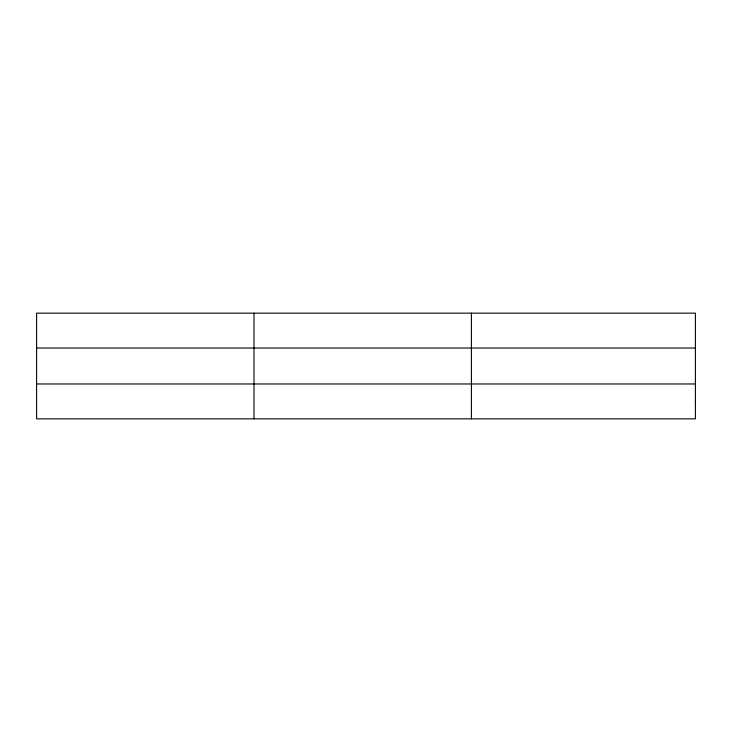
<?xml version="1.0" encoding="UTF-8"?>
<svg xmlns="http://www.w3.org/2000/svg" width="732" height="732" viewBox="0 0 732 732"><rect width="100%" height="100%" fill="white"/><g stroke="black" fill="none" stroke-linecap="round" stroke-linejoin="round"><path stroke-width="1.1" d="M254.004 418.85L254.004 313.15M471.408 418.85L471.408 313.15M36.6 348.029L695.4 348.029M36.6 383.971L695.4 383.971M695.4 401.411L695.4 418.85L36.6 418.85L36.6 313.15L695.4 313.15L695.4 401.411"/></g></svg>
